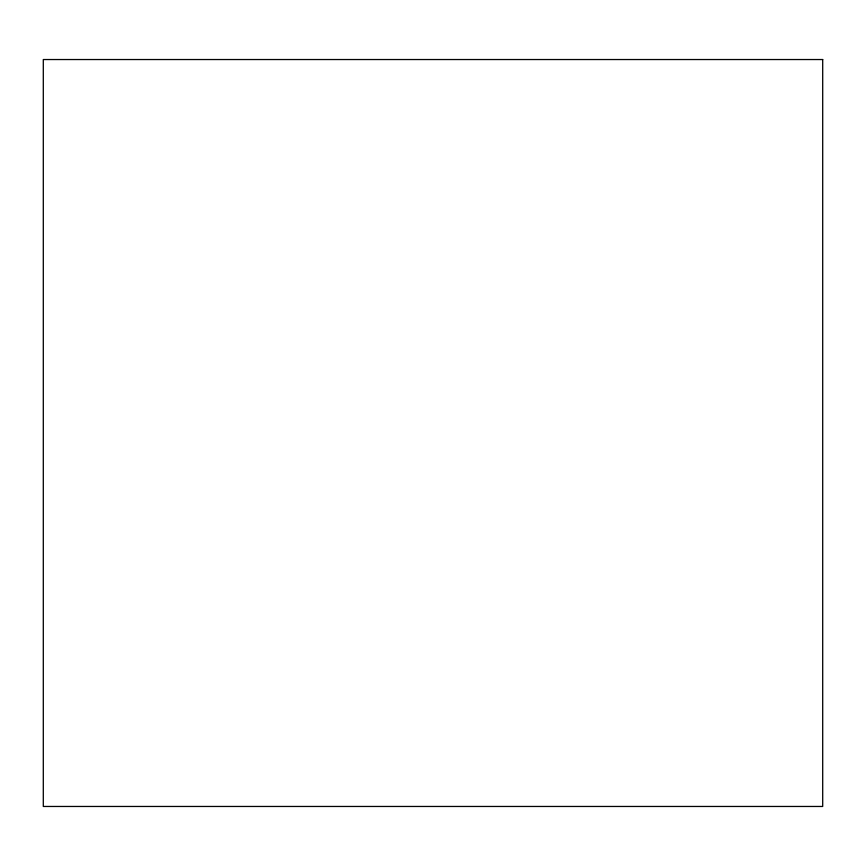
<?xml version="1.0" encoding="UTF-8"?>
<svg xmlns="http://www.w3.org/2000/svg" width="866" height="866" viewBox="0 0 866 866"><rect width="100%" height="100%" fill="white"/><g stroke="black" fill="none" stroke-linecap="round" stroke-linejoin="round"><path stroke-width="1.3" d="M822.7 59.538L43.3 59.538L43.3 806.462L822.7 806.462L822.7 59.538"/></g></svg>
